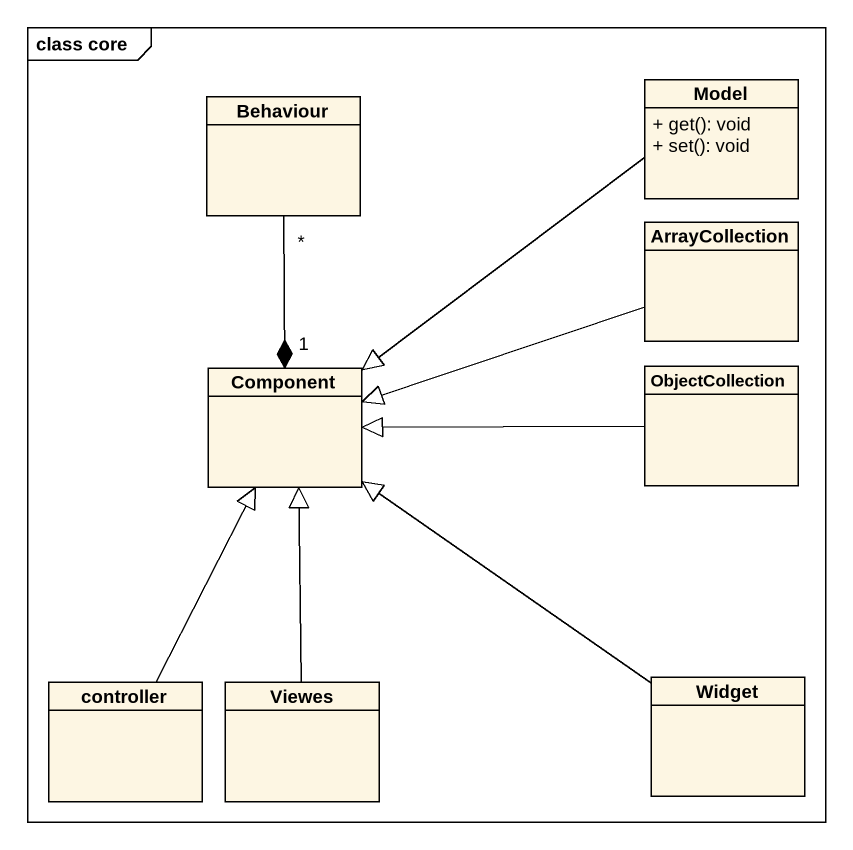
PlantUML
@startuml
mainframe class core
hide circle
hide empty members
skinparam classAttributeIconSize 0
class Behaviour
class Model {
  + get(): void
  + set(): void
}
class ArrayCollection
class "Component" as Component_
class ObjectCollection
class controller
class Viewes
class Widget
Behaviour "*" --* "1" Component_
Model --|> Component_
ArrayCollection -left-|> Component_
ObjectCollection -left-|> Component_
controller -up-|> Component_
Viewes -up-|> Component_
Widget -up-|> Component_
@enduml
